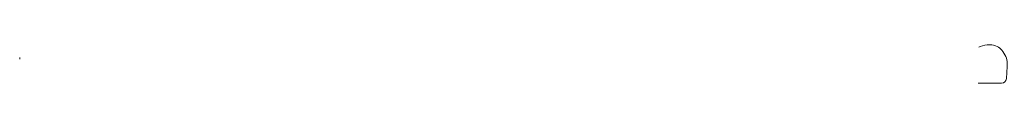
# Model space of a CAD drawing. Header units: inches. Extents: x -20.5 to 0, y 0 to 0.8.
import ezdxf

# ---------------------------------------------------------------- set-up
doc = ezdxf.new("R2010")
doc.units = ezdxf.units.IN
doc.header["$LTSCALE"] = 0.321555
doc.header["$MEASUREMENT"] = 0
doc.layers.get('0').update_dxf_attribs({"linetype": 'CONTINUOUS', "lineweight": 20})
doc.layers.add('A4圖框', color=6, linetype='CONTINUOUS', lineweight=15, plot=False)

msp = doc.modelspace()

# ---------------------------------------------------------------- linework, layer by layer
msp.add_lwpolyline([(-0.582, 0), (-0.543, 0), (-0.542, 0), (-0.306, 0), (-0.305, 0), (-0.277, 0), (-0.276, 0), (-0.095, 0, 0.39896), (0.005, 0.095), (0.018, 0.351), (0.018, 0.352), (0.019, 0.369, 0.007731), (0.02, 0.38), (0.021, 0.38), (0.021, 0.381, 0.102738), (0.004, 0.52, 0.077266), (-0.07, 0.664, 0.093393), (-0.16, 0.749), (-0.161, 0.749), (-0.161, 0.749, 0.021003), (-0.185, 0.763), (-0.186, 0.764), (-0.186, 0.764, 0.120291), (-0.341, 0.801, 0.089247), (-0.544, 0.765), (-0.544, 0.765), (-0.545, 0.765, 0.011045), (-0.569, 0.755, 0.011045)], format="xyb")
at = {"layer": 'A4圖框', "color": 40}
msp.add_line((-20.519, 0.539), (-20.521, 0.502), dxfattribs=at)

doc.saveas('drawing.dxf')
